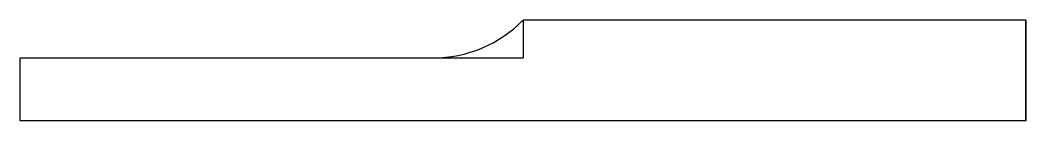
# Model space of a CAD drawing. Header units: millimetres. Extents: x 0 to 100, y 0 to 10.
import ezdxf

# ---------------------------------------------------------------- set-up
doc = ezdxf.new("R2010")
doc.units = ezdxf.units.MM

msp = doc.modelspace()

# ---------------------------------------------------------------- linework, layer by layer
for p, q in [((100, 10), (50, 10)), ((50, 10), (50, 6.25)), ((100, 10), (100, 0)), ((100, 0), (100, 10)), ((0, 6.25), (50, 6.25)), ((0, 0), (0, 6.25)), ((100, 0), (0, 0))]:
    msp.add_line(p, q)
msp.add_arc((41.07, 18.75), 12.5, 270, 315.573)

doc.saveas('drawing.dxf')
